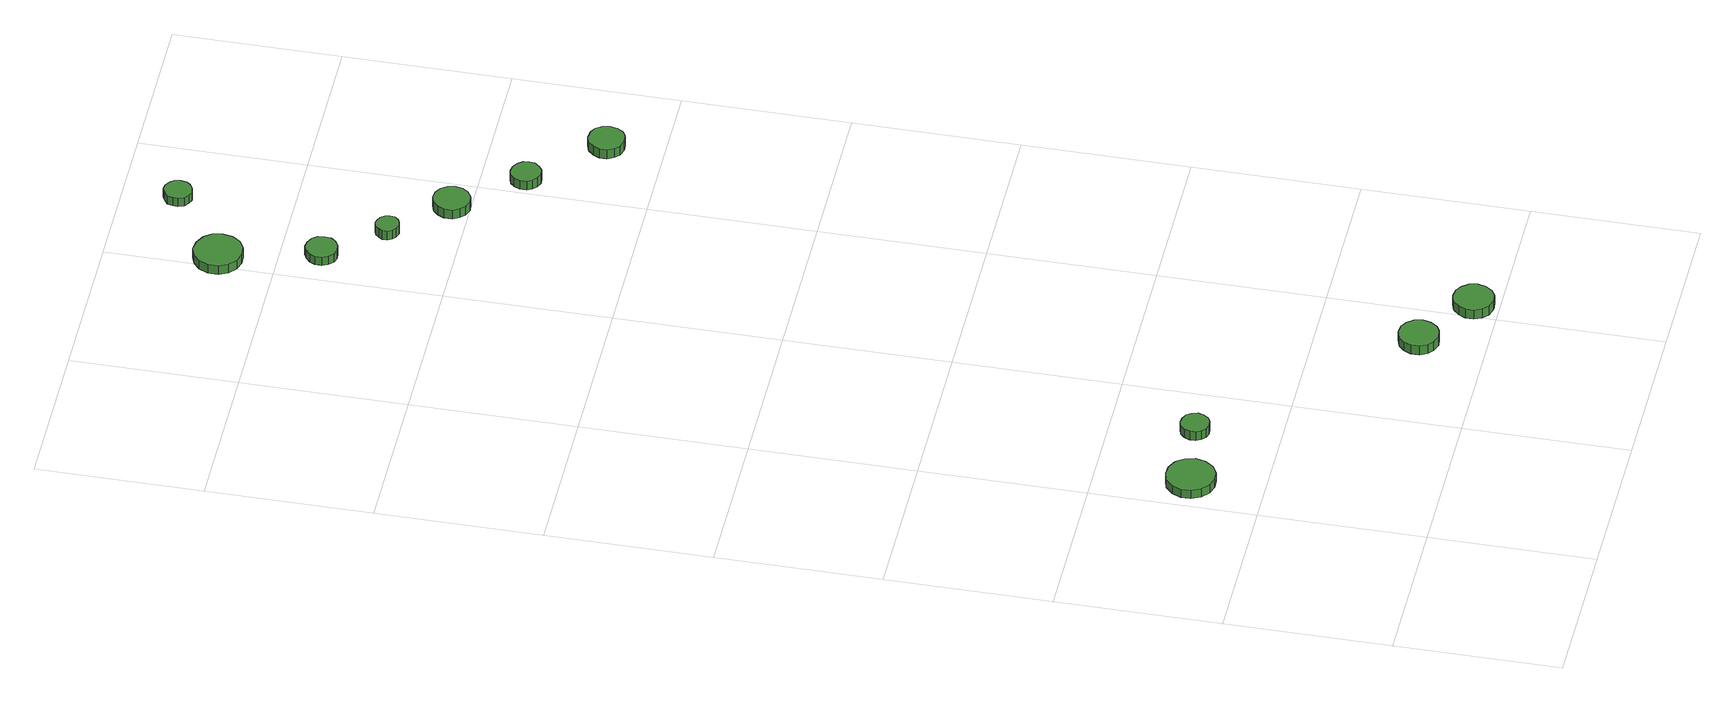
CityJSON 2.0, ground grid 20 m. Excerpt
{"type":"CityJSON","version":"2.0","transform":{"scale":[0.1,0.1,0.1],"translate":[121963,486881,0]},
"CityObjects":{
"tree1":{"type":"SolitaryVegetationObject","attributes":{"function":"something"},"geometry":[{"type":"MultiSurface","lod":"1","boundaries":[[[0,1,2,3,4,5,6,7,8,9,10,11,12,13,14]],[[15,16,17,18,19,20,21,22,23,24,25,26,27,28,29]],[[0,29,28,1]],[[1,28,27,2]],[[2,27,26,3]],[[3,26,25,4]],[[4,25,24,5]],[[5,24,23,6]],[[6,23,22,7]],[[7,22,21,8]],[[8,21,20,9]],[[9,20,19,10]],[[10,19,18,11]],[[11,18,17,12]],[[12,17,16,13]],[[13,16,15,14]],[[14,15,29,0]]]}]},
"tree2":{"type":"SolitaryVegetationObject","attributes":{"function":"something"},"geometry":[{"type":"MultiSurface","lod":"1","boundaries":[[[30,31,32,33,34,35,36,37,38,39,40,41,42,43,44]],[[45,46,47,48,49,50,51,52,53,54,55,56,57,58,59]],[[30,59,58,31]],[[31,58,57,32]],[[32,57,56,33]],[[33,56,55,34]],[[34,55,54,35]],[[35,54,53,36]],[[36,53,52,37]],[[37,52,51,38]],[[38,51,50,39]],[[39,50,49,40]],[[40,49,48,41]],[[41,48,47,42]],[[42,47,46,43]],[[43,46,45,44]],[[44,45,59,30]]]}]},
"tree3":{"type":"SolitaryVegetationObject","attributes":{"function":"something"},"geometry":[{"type":"MultiSurface","lod":"1","boundaries":[[[60,61,62,63,64,65,66,67,68,69,70,71,72,73,74]],[[75,76,77,78,79,80,81,82,83,84,85,86,87,88,89]],[[60,89,88,61]],[[61,88,87,62]],[[62,87,86,63]],[[63,86,85,64]],[[64,85,84,65]],[[65,84,83,66]],[[66,83,82,67]],[[67,82,81,68]],[[68,81,80,69]],[[69,80,79,70]],[[70,79,78,71]],[[71,78,77,72]],[[72,77,76,73]],[[73,76,75,74]],[[74,75,89,60]]]}]},
"tree4":{"type":"SolitaryVegetationObject","attributes":{"function":"something"},"geometry":[{"type":"MultiSurface","lod":"1","boundaries":[[[90,91,92,93,94,95,96,97,98,99,100,101,102,103,104]],[[105,106,107,108,109,110,111,112,113,114,115,116,117,118,119]],[[90,119,118,91]],[[91,118,117,92]],[[92,117,116,93]],[[93,116,115,94]],[[94,115,114,95]],[[95,114,113,96]],[[96,113,112,97]],[[97,112,111,98]],[[98,111,110,99]],[[99,110,109,100]],[[100,109,108,101]],[[101,108,107,102]],[[102,107,106,103]],[[103,106,105,104]],[[104,105,119,90]]]}]},
"tree5":{"type":"SolitaryVegetationObject","attributes":{"function":"something"},"geometry":[{"type":"MultiSurface","lod":"1","boundaries":[[[120,121,122,123,124,125,126,127,128,129,130,131,132,133,134]],[[135,136,137,138,139,140,141,142,143,144,145,146,147,148,149]],[[120,149,148,121]],[[121,148,147,122]],[[122,147,146,123]],[[123,146,145,124]],[[124,145,144,125]],[[125,144,143,126]],[[126,143,142,127]],[[127,142,141,128]],[[128,141,140,129]],[[129,140,139,130]],[[130,139,138,131]],[[131,138,137,132]],[[132,137,136,133]],[[133,136,135,134]],[[134,135,149,120]]]}]},
"tree6":{"type":"SolitaryVegetationObject","attributes":{"function":"something"},"geometry":[{"type":"MultiSurface","lod":"1","boundaries":[[[150,151,152,153,154,155,156,157,158,159,160,161,162,163,164]],[[165,166,167,168,169,170,171,172,173,174,175,176,177,178,179]],[[150,179,178,151]],[[151,178,177,152]],[[152,177,176,153]],[[153,176,175,154]],[[154,175,174,155]],[[155,174,173,156]],[[156,173,172,157]],[[157,172,171,158]],[[158,171,170,159]],[[159,170,169,160]],[[160,169,168,161]],[[161,168,167,162]],[[162,167,166,163]],[[163,166,165,164]],[[164,165,179,150]]]}]},
"tree7":{"type":"SolitaryVegetationObject","attributes":{"function":"something"},"geometry":[{"type":"MultiSurface","lod":"1","boundaries":[[[180,181,182,183,184,185,186,187,188,189,190,191,192,193,194]],[[195,196,197,198,199,200,201,202,203,204,205,206,207,208,209]],[[180,209,208,181]],[[181,208,207,182]],[[182,207,206,183]],[[183,206,205,184]],[[184,205,204,185]],[[185,204,203,186]],[[186,203,202,187]],[[187,202,201,188]],[[188,201,200,189]],[[189,200,199,190]],[[190,199,198,191]],[[191,198,197,192]],[[192,197,196,193]],[[193,196,195,194]],[[194,195,209,180]]]}]},
"tree8":{"type":"SolitaryVegetationObject","attributes":{"function":"something"},"geometry":[{"type":"MultiSurface","lod":"1","boundaries":[[[210,211,212,213,214,215,216,217,218,219,220,221,222,223,224]],[[225,226,227,228,229,230,231,232,233,234,235,236,237,238,239]],[[210,239,238,211]],[[211,238,237,212]],[[212,237,236,213]],[[213,236,235,214]],[[214,235,234,215]],[[215,234,233,216]],[[216,233,232,217]],[[217,232,231,218]],[[218,231,230,219]],[[219,230,229,220]],[[220,229,228,221]],[[221,228,227,222]],[[222,227,226,223]],[[223,226,225,224]],[[224,225,239,210]]]}]},
"tree9":{"type":"SolitaryVegetationObject","attributes":{"function":"something"},"geometry":[{"type":"MultiSurface","lod":"1","boundaries":[[[240,241,242,243,244,245,246,247,248,249,250,251,252,253,254]],[[255,256,257,258,259,260,261,262,263,264,265,266,267,268,269]],[[240,269,268,241]],[[241,268,267,242]],[[242,267,266,243]],[[243,266,265,244]],[[244,265,264,245]],[[245,264,263,246]],[[246,263,262,247]],[[247,262,261,248]],[[248,261,260,249]],[[249,260,259,250]],[[250,259,258,251]],[[251,258,257,252]],[[252,257,256,253]],[[253,256,255,254]],[[254,255,269,240]]]}]},
"tree10":{"type":"SolitaryVegetationObject","attributes":{"function":"something"},"geometry":[{"type":"MultiSurface","lod":"1","boundaries":[[[270,271,272,273,274,275,276,277,278,279,280,281,282,283,284]],[[285,286,287,288,289,290,291,292,293,294,295,296,297,298,299]],[[270,299,298,271]],[[271,298,297,272]],[[272,297,296,273]],[[273,296,295,274]],[[274,295,294,275]],[[275,294,293,276]],[[276,293,292,277]],[[277,292,291,278]],[[278,291,290,279]],[[279,290,289,280]],[[280,289,288,281]],[[281,288,287,282]],[[282,287,286,283]],[[283,286,285,284]],[[284,285,299,270]]]}]},
"tree11":{"type":"SolitaryVegetationObject","attributes":{"function":"something"},"geometry":[{"type":"MultiSurface","lod":"1","boundaries":[[[300,301,302,303,304,305,306,307,308,309,310,311,312,313,314]],[[315,316,317,318,319,320,321,322,323,324,325,326,327,328,329]],[[300,329,328,301]],[[301,328,327,302]],[[302,327,326,303]],[[303,326,325,304]],[[304,325,324,305]],[[305,324,323,306]],[[306,323,322,307]],[[307,322,321,308]],[[308,321,320,309]],[[309,320,319,310]],[[310,319,318,311]],[[311,318,317,312]],[[312,317,316,313]],[[313,316,315,314]],[[314,315,329,300]]]}]}
},
"vertices":[
[61,285,23],[58,297,23],[51,307,23],[40,313,23],[28,314,23],[17,311,23],[8,302,23],[3,291,23],[3,279,23],[8,268,23],[17,260,23],[28,256,23],[40,257,23],[51,263,23],[58,273,23],[58,273,11],[51,263,11],[40,257,11],[28,256,11],[17,260,11],[8,268,11],[3,279,11],[3,291,11],[8,302,11],[17,311,11],[28,314,11],[40,313,11],[51,307,11],[58,297,11],[61,285,11],
[143,299,22],[141,306,22],[137,312,22],[131,315,22],[124,316,22],[117,314,22],[112,309,22],[109,302,22],[109,295,22],[112,289,22],[117,284,22],[124,282,22],[131,283,22],[137,286,22],[141,292,22],[141,292,9],[137,286,9],[131,283,9],[124,282,9],[117,284,9],[112,289,9],[109,295,9],[109,302,9],[112,309,9],[117,314,9],[124,316,9],[131,315,9],[137,312,9],[141,306,9],[143,299,9],
[359,78,22],[357,88,22],[351,96,22],[343,101,22],[333,102,22],[323,99,22],[316,92,22],[312,83,22],[312,73,22],[316,64,22],[323,58,22],[333,54,22],[343,56,22],[351,60,22],[357,69,22],[357,69,9],[351,60,9],[343,56,9],[333,54,9],[323,58,9],[316,64,9],[312,73,9],[312,83,9],[316,92,9],[323,99,9],[333,102,9],[343,101,9],[351,96,9],[357,88,9],[359,78,9],
[435,29,22],[433,39,22],[427,47,22],[419,52,22],[409,53,22],[399,50,22],[392,43,22],[388,34,22],[388,24,22],[392,15,22],[399,8,22],[409,5,22],[419,6,22],[427,11,22],[433,19,22],[433,19,9],[427,11,9],[419,6,9],[409,5,9],[399,8,9],[392,15,9],[388,24,9],[388,34,9],[392,43,9],[399,50,9],[409,53,9],[419,52,9],[427,47,9],[433,39,9],[435,29,9],
[263,1352,14],[262,1360,14],[257,1366,14],[250,1370,14],[242,1371,14],[235,1368,14],[229,1363,14],[226,1356,14],[226,1348,14],[229,1341,14],[235,1335,14],[242,1333,14],[250,1334,14],[257,1338,14],[262,1344,14],[262,1344,2],[257,1338,2],[250,1334,2],[242,1333,2],[235,1335,2],[229,1341,2],[226,1348,2],[226,1356,2],[229,1363,2],[235,1368,2],[242,1371,2],[250,1370,2],[257,1366,2],[262,1360,2],[263,1352,2],
[243,1468,15],[241,1480,15],[234,1489,15],[223,1495,15],[211,1497,15],[200,1493,15],[191,1485,15],[186,1474,15],[186,1462,15],[191,1451,15],[200,1443,15],[211,1439,15],[223,1440,15],[234,1446,15],[241,1456,15],[241,1456,2],[234,1446,2],[223,1440,2],[211,1439,2],[200,1443,2],[191,1451,2],[186,1462,2],[186,1474,2],[191,1485,2],[200,1493,2],[211,1497,2],[223,1495,2],[234,1489,2],[241,1480,2],[243,1468,2],
[315,1286,14],[314,1291,14],[310,1296,14],[305,1299,14],[300,1300,14],[294,1298,14],[290,1294,14],[287,1289,14],[287,1283,14],[290,1278,14],[294,1274,14],[300,1272,14],[305,1273,14],[310,1275,14],[314,1280,14],[314,1280,1],[310,1275,1],[305,1273,1],[300,1272,1],[294,1274,1],[290,1278,1],[287,1283,1],[287,1289,1],[290,1294,1],[294,1298,1],[300,1300,1],[305,1299,1],[310,1296,1],[314,1291,1],[315,1286,1],
[381,1222,15],[379,1231,15],[374,1238,15],[366,1243,15],[357,1244,15],[348,1241,15],[342,1235,15],[338,1227,15],[338,1217,15],[342,1209,15],[348,1203,15],[357,1200,15],[366,1201,15],[374,1206,15],[379,1213,15],[379,1213,2],[374,1206,2],[366,1201,2],[357,1200,2],[348,1203,2],[342,1209,2],[338,1217,2],[338,1227,2],[342,1235,2],[348,1241,2],[357,1244,2],[366,1243,2],[374,1238,2],[379,1231,2],[381,1222,2],
[439,1147,17],[438,1154,17],[433,1160,17],[427,1164,17],[419,1165,17],[412,1163,17],[407,1158,17],[404,1151,17],[404,1143,17],[407,1137,17],[412,1132,17],[419,1129,17],[427,1130,17],[433,1134,17],[438,1140,17],[438,1140,4],[433,1134,4],[427,1130,4],[419,1129,4],[412,1132,4],[407,1137,4],[404,1143,4],[404,1151,4],[407,1158,4],[412,1163,4],[419,1165,4],[427,1164,4],[433,1160,4],[438,1154,4],[439,1147,4],
[329,1535,14],[328,1542,14],[324,1547,14],[318,1551,14],[311,1552,14],[305,1549,14],[299,1545,14],[297,1538,14],[297,1532,14],[299,1525,14],[305,1521,14],[311,1518,14],[318,1519,14],[324,1523,14],[328,1528,14],[328,1528,2],[324,1523,2],[318,1519,2],[311,1518,2],[305,1521,2],[299,1525,2],[297,1532,2],[297,1538,2],[299,1545,2],[305,1549,2],[311,1552,2],[318,1551,2],[324,1547,2],[328,1542,2],[329,1535,2],
[518,1068,19],[516,1076,19],[511,1084,19],[503,1088,19],[494,1089,19],[485,1086,19],[479,1080,19],[475,1072,19],[475,1063,19],[479,1055,19],[485,1049,19],[494,1046,19],[503,1047,19],[511,1051,19],[516,1059,19],[516,1059,6],[511,1051,6],[503,1047,6],[494,1046,6],[485,1049,6],[479,1055,6],[475,1063,6],[475,1072,6],[479,1080,6],[485,1086,6],[494,1089,6],[503,1088,6],[511,1084,6],[516,1076,6],[518,1068,6]
]}
